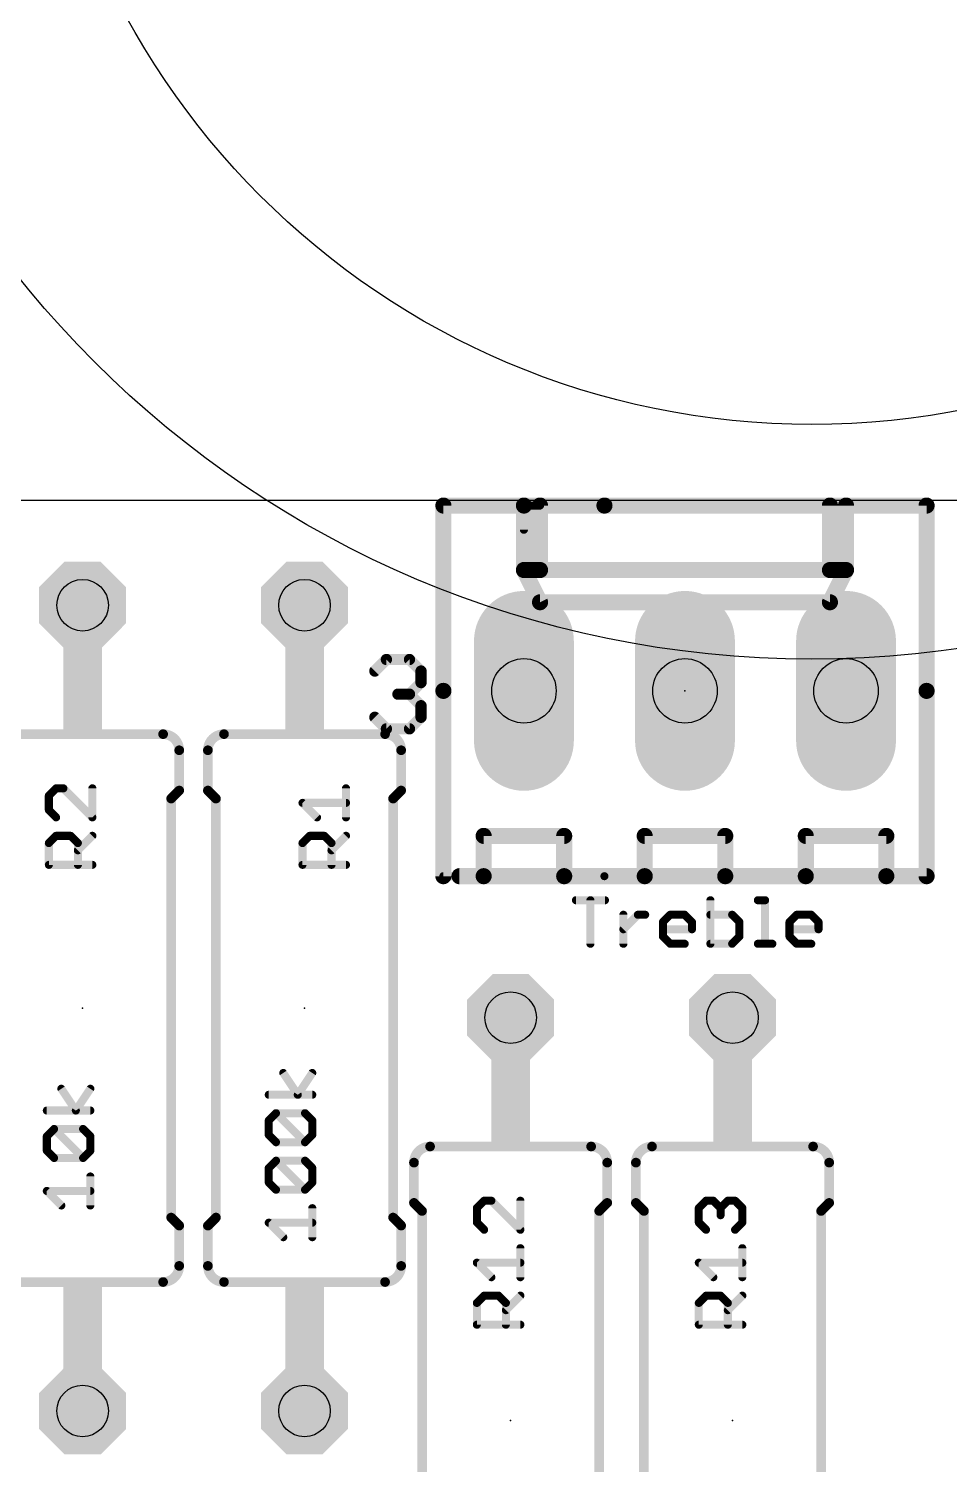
# Model space of a CAD drawing. Header units: inches. Extents: x -5 to 142, y -3 to 122.
# Drawn here: x 57.15 to 71.67, y 65.31 to 87.94 of the extents above; entities that cross this region are included whole.
import ezdxf

# ---------------------------------------------------------------- set-up
doc = ezdxf.new("R2010")
doc.units = ezdxf.units.IN
doc.header["$MEASUREMENT"] = 0
for name, color, linetype in [('17', 82, 'Continuous'), ('20', 7, 'Continuous'), ('21', 253, 'Continuous'), ('23', 7, 'Continuous'), ('25', 253, 'Continuous'), ('27', 253, 'Continuous'), ('29', 253, 'Continuous'), ('44', 253, 'Continuous'), ('51', 253, 'Continuous')]:
    doc.layers.add(name, color=color, linetype=linetype)

# ---------------------------------------------------------------- blocks, each defined once
blk = doc.blocks.new('RECT')
blk.add_solid([(-0.5, -0.5), (0.5, -0.5), (-0.5, 0.5), (0.5, 0.5)])
blk = doc.blocks.new('LONGP100')
at = {"const_width": 1}
blk.add_lwpolyline([(-0.5, 0), (0.5, 0)], dxfattribs=at)
at = {"const_width": 0.5}
for points in [[(-0.5, 0.25, 1), (-0.5, -0.25)], [(0.5, -0.25, 1), (0.5, 0.25)]]:
    blk.add_lwpolyline(points, format="xyb", dxfattribs=at)
blk = doc.blocks.new('OCTAGONP')
at = {"const_width": 0.5}
blk.add_lwpolyline([(-0.25, -0.1036), (-0.25, 0.1036), (-0.1036, 0.25), (0.1036, 0.25), (0.25, 0.1036), (0.25, -0.1036), (0.1036, -0.25), (-0.1036, -0.25), (-0.25, -0.1036), (-0.25, 0.1036)], dxfattribs=at)

msp = doc.modelspace()

# ---------------------------------------------------------------- linework, layer by layer
msp.add_lwpolyline([(137, 106.5), (128, 106.5), (128, 85.5), (109.5, 85.5), (109.5, 80.5), (2, 80.5), (2, 34.5), (127, 34.5), (127, 9.5), (137, 9.5), (137, 34.5), (137, 80.5), (137, 85.5)], close=True)
for radius in [16, 12.3]:
    msp.add_circle((69.5, 94), radius)
at = {"layer": '20'}
msp.add_line((109.5, 80.5), (2, 80.5), dxfattribs=at)
at = {"layer": '21'}
for points, const_width in [([(63.69, 77.5), (63.69, 80.421)], 0.254), ([(63.69, 80.421), (64.96, 80.421)], 0.254), ([(64.96, 80.421), (66.23, 80.421)], 0.254), ([(64.96, 79.405), (64.96, 80.421)], 0.254), ([(64.96, 80.04), (64.96, 80.421)], 0.127), ([(65.214, 80.421), (64.96, 80.421)], 0.127), ([(65.214, 80.421), (65.214, 79.405)], 0.254), ([(71.31, 80.421), (66.23, 80.421)], 0.254), ([(69.786, 80.421), (69.786, 79.405)], 0.254), ([(70.04, 79.405), (70.04, 80.421)], 0.254), ([(71.31, 77.5), (71.31, 80.421)], 0.254), ([(64.96, 79.405), (65.214, 79.405)], 0.254), ([(64.96, 79.405), (65.214, 78.897)], 0.254), ([(65.214, 79.405), (69.786, 79.405)], 0.254), ([(69.786, 79.405), (70.04, 79.405)], 0.254), ([(69.786, 78.897), (70.04, 79.405)], 0.254), ([(65.214, 78.897), (69.786, 78.897)], 0.254), ([(62.609, 77.8125), (62.7912, 77.9947)], 0.1778), ([(62.7912, 77.9947), (63.1556, 77.9947)], 0.1778), ([(63.1556, 77.9947), (63.3378, 77.8125)], 0.1778), ([(63.3378, 77.8125), (63.3378, 77.6304)], 0.1778), ([(63.3378, 77.6304), (63.1556, 77.4482)], 0.1778), ([(63.69, 77.5), (63.69, 74.579)], 0.254), ([(71.31, 77.5), (71.31, 74.579)], 0.254), ([(63.1556, 77.4482), (62.9734, 77.4482)], 0.1778), ([(63.1556, 77.4482), (63.3378, 77.266)], 0.1778), ([(62.7912, 76.9016), (62.609, 77.0838)], 0.1778), ([(63.3378, 77.0838), (63.1556, 76.9016)], 0.1778), ([(63.3378, 77.266), (63.3378, 77.0838)], 0.1778), ([(63.1556, 76.9016), (62.7912, 76.9016)], 0.1778), ([(59.27, 76.818), (56.73, 76.818)], 0.1524), ([(60.23, 76.818), (62.77, 76.818)], 0.1524), ([(59.524, 76.564), (59.524, 75.929)], 0.1524), ([(59.976, 76.564), (59.976, 75.929)], 0.1524), ([(63.024, 76.564), (63.024, 75.929)], 0.1524), ([(59.397, 75.802), (59.524, 75.929)], 0.1524), ([(59.397, 75.802), (59.397, 69.198)], 0.1524), ([(60.103, 75.802), (59.976, 75.929)], 0.1524), ([(60.103, 69.198), (60.103, 75.802)], 0.1524), ([(62.897, 75.802), (63.024, 75.929)], 0.1524), ([(62.897, 69.198), (62.897, 75.802)], 0.1524), ([(64.325, 74.579), (64.325, 75.214)], 0.254), ([(64.325, 75.214), (65.595, 75.214)], 0.254), ([(65.595, 75.214), (65.595, 74.579)], 0.254), ([(66.865, 74.579), (66.865, 75.214)], 0.254), ([(66.865, 75.214), (68.135, 75.214)], 0.254), ([(68.135, 75.214), (68.135, 74.579)], 0.254), ([(69.405, 74.579), (69.405, 75.214)], 0.254), ([(69.405, 75.214), (70.675, 75.214)], 0.254), ([(70.675, 75.214), (70.675, 74.579)], 0.254), ([(63.944, 74.579), (64.325, 74.579)], 0.254), ([(65.595, 74.579), (64.325, 74.579)], 0.254), ([(65.595, 74.579), (66.865, 74.579)], 0.254), ([(68.135, 74.579), (66.865, 74.579)], 0.254), ([(68.135, 74.579), (69.405, 74.579)], 0.254), ([(70.675, 74.579), (69.405, 74.579)], 0.254), ([(70.675, 74.579), (71.31, 74.579)], 0.254), ([(63.69, 74.579), (66.23, 74.579)], 0.127), ([(66.865, 74.579), (66.23, 74.579)], 0.127), ([(66.02, 70.318), (63.48, 70.318)], 0.1524), ([(69.52, 70.318), (66.98, 70.318)], 0.1524), ([(63.226, 70.064), (63.226, 69.429)], 0.1524), ([(66.274, 70.064), (66.274, 69.429)], 0.1524), ([(66.726, 70.064), (66.726, 69.429)], 0.1524), ([(69.774, 70.064), (69.774, 69.429)], 0.1524), ([(63.353, 69.302), (63.226, 69.429)], 0.1524), ([(66.147, 69.302), (66.274, 69.429)], 0.1524), ([(66.853, 69.302), (66.726, 69.429)], 0.1524), ([(69.647, 69.302), (69.774, 69.429)], 0.1524), ([(59.397, 69.198), (59.524, 69.071)], 0.1524), ([(60.103, 69.198), (59.976, 69.071)], 0.1524), ([(62.897, 69.198), (63.024, 69.071)], 0.1524), ([(63.353, 69.302), (63.353, 62.698)], 0.1524), ([(66.147, 69.302), (66.147, 62.698)], 0.1524), ([(66.853, 69.302), (66.853, 62.698)], 0.1524), ([(69.647, 69.302), (69.647, 62.698)], 0.1524), ([(59.524, 68.436), (59.524, 69.071)], 0.1524), ([(59.976, 68.436), (59.976, 69.071)], 0.1524), ([(63.024, 68.436), (63.024, 69.071)], 0.1524), ([(59.27, 68.182), (56.73, 68.182)], 0.1524), ([(60.23, 68.182), (62.77, 68.182)], 0.1524)]:
    msp.add_lwpolyline(points, dxfattribs=dict(at, const_width=const_width))
for points, const_width in [([(63.7535, 80.421, 1), (63.6265, 80.421)], 0.127), ([(63.69, 80.4845, 1), (63.69, 80.3575)], 0.127), ([(64.96, 80.4845, 1), (64.96, 80.3575)], 0.127), ([(65.0235, 80.421, 1), (64.8965, 80.421)], 0.127), ([(64.9918, 80.421, 1), (64.9282, 80.421)], 0.0635), ([(64.96, 80.4528, 1), (64.96, 80.3892)], 0.0635), ([(64.96, 80.3575, 1), (64.96, 80.4845)], 0.127), ([(65.2775, 80.421, 1), (65.1505, 80.421)], 0.127), ([(65.214, 80.3892, 1), (65.214, 80.4528)], 0.0635), ([(66.23, 80.4845, 1), (66.23, 80.3575)], 0.127), ([(66.23, 80.3575, 1), (66.23, 80.4845)], 0.127), ([(69.8495, 80.421, 1), (69.7225, 80.421)], 0.127), ([(70.1035, 80.421, 1), (69.9765, 80.421)], 0.127), ([(71.3735, 80.421, 1), (71.2465, 80.421)], 0.127), ([(71.31, 80.3575, 1), (71.31, 80.4845)], 0.127), ([(64.9282, 80.04, 1), (64.9918, 80.04)], 0.0635), ([(64.96, 79.4685, 1), (64.96, 79.3415)], 0.127), ([(65.0168, 79.4334, 1), (64.9032, 79.3766)], 0.127), ([(64.8965, 79.405, 1), (65.0235, 79.405)], 0.127), ([(65.214, 79.4685, 1), (65.214, 79.3415)], 0.127), ([(65.1505, 79.405, 1), (65.2775, 79.405)], 0.127), ([(65.214, 79.3415, 1), (65.214, 79.4685)], 0.127), ([(69.786, 79.4685, 1), (69.786, 79.3415)], 0.127), ([(69.7225, 79.405, 1), (69.8495, 79.405)], 0.127), ([(69.786, 79.3415, 1), (69.786, 79.4685)], 0.127), ([(69.9765, 79.405, 1), (70.1035, 79.405)], 0.127), ([(70.0968, 79.3766, 1), (69.9832, 79.4334)], 0.127), ([(70.04, 79.3415, 1), (70.04, 79.4685)], 0.127), ([(65.214, 78.9605, 1), (65.214, 78.8335)], 0.127), ([(65.1572, 78.8686, 1), (65.2708, 78.9254)], 0.127), ([(69.7292, 78.9254, 1), (69.8428, 78.8686)], 0.127), ([(69.786, 78.8335, 1), (69.786, 78.9605)], 0.127), ([(62.7912, 78.0392, 1), (62.7912, 77.9503)], 0.0889), ([(62.8226, 77.9633, 1), (62.7598, 78.0262)], 0.0889), ([(63.187, 78.0262, 1), (63.1241, 77.9633)], 0.0889), ([(63.1556, 77.9503, 1), (63.1556, 78.0392)], 0.0889), ([(62.5776, 77.844, 1), (62.6404, 77.7811)], 0.0889), ([(63.3822, 77.8125, 1), (63.2933, 77.8125)], 0.0889), ([(63.3063, 77.7811, 1), (63.3692, 77.844)], 0.0889), ([(63.2933, 77.6304, 1), (63.3822, 77.6304)], 0.0889), ([(63.3692, 77.5989, 1), (63.3063, 77.6618)], 0.0889), ([(63.7535, 77.5, 1), (63.6265, 77.5)], 0.127), ([(71.3735, 77.5, 1), (71.2465, 77.5)], 0.127), ([(62.9734, 77.4926, 1), (62.9734, 77.4037)], 0.0889), ([(63.187, 77.4796, 1), (63.1241, 77.4167)], 0.0889), ([(63.1241, 77.4796, 1), (63.187, 77.4167)], 0.0889), ([(63.1556, 77.4037, 1), (63.1556, 77.4926)], 0.0889), ([(63.6265, 77.5, 1), (63.7535, 77.5)], 0.127), ([(71.2465, 77.5, 1), (71.3735, 77.5)], 0.127), ([(62.6404, 77.1152, 1), (62.5776, 77.0524)], 0.0889), ([(63.3822, 77.266, 1), (63.2933, 77.266)], 0.0889), ([(63.3063, 77.2345, 1), (63.3692, 77.2974)], 0.0889), ([(63.3692, 77.0524, 1), (63.3063, 77.1152)], 0.0889), ([(62.7912, 76.946, 1), (62.7912, 76.8572)], 0.0889), ([(62.7598, 76.8702, 1), (62.8226, 76.933)], 0.0889), ([(63.1241, 76.933, 1), (63.187, 76.8702)], 0.0889), ([(63.1556, 76.8572, 1), (63.1556, 76.946)], 0.0889), ([(63.2933, 77.0838, 1), (63.3822, 77.0838)], 0.0889), ([(59.524, 76.564, 0.4142), (59.27, 76.818)], 0.1524), ([(59.27, 76.8561, 1), (59.27, 76.7799)], 0.0762), ([(59.27, 76.7799, 1), (59.27, 76.8561)], 0.0762), ([(60.23, 76.818, 0.4142), (59.976, 76.564)], 0.1524), ([(60.23, 76.8561, 1), (60.23, 76.7799)], 0.0762), ([(60.23, 76.7799, 1), (60.23, 76.8561)], 0.0762), ([(63.024, 76.564, 0.4142), (62.77, 76.818)], 0.1524), ([(62.77, 76.8561, 1), (62.77, 76.7799)], 0.0762), ([(62.77, 76.7799, 1), (62.77, 76.8561)], 0.0762), ([(59.5621, 76.564, 1), (59.4859, 76.564)], 0.0762), ([(59.4859, 76.564, 1), (59.5621, 76.564)], 0.0762), ([(60.0141, 76.564, 1), (59.9379, 76.564)], 0.0762), ([(59.9379, 76.564, 1), (60.0141, 76.564)], 0.0762), ([(63.0621, 76.564, 1), (62.9859, 76.564)], 0.0762), ([(62.9859, 76.564, 1), (63.0621, 76.564)], 0.0762), ([(59.4351, 75.802, 1), (59.3589, 75.802)], 0.0762), ([(59.3701, 75.8289, 1), (59.4239, 75.7751)], 0.0762), ([(59.4859, 75.929, 1), (59.5621, 75.929)], 0.0762), ([(59.5509, 75.9021, 1), (59.4971, 75.9559)], 0.0762), ([(59.9379, 75.929, 1), (60.0141, 75.929)], 0.0762), ([(60.0029, 75.9559, 1), (59.9491, 75.9021)], 0.0762), ([(60.1411, 75.802, 1), (60.0649, 75.802)], 0.0762), ([(60.0761, 75.7751, 1), (60.1299, 75.8289)], 0.0762), ([(62.9351, 75.802, 1), (62.8589, 75.802)], 0.0762), ([(62.8701, 75.8289, 1), (62.9239, 75.7751)], 0.0762), ([(62.9859, 75.929, 1), (63.0621, 75.929)], 0.0762), ([(63.0509, 75.9021, 1), (62.9971, 75.9559)], 0.0762), ([(64.3885, 75.214, 1), (64.2615, 75.214)], 0.127), ([(64.325, 75.2775, 1), (64.325, 75.1505)], 0.127), ([(65.6585, 75.214, 1), (65.5315, 75.214)], 0.127), ([(65.595, 75.1505, 1), (65.595, 75.2775)], 0.127), ([(66.9285, 75.214, 1), (66.8015, 75.214)], 0.127), ([(66.865, 75.2775, 1), (66.865, 75.1505)], 0.127), ([(68.1985, 75.214, 1), (68.0715, 75.214)], 0.127), ([(68.135, 75.1505, 1), (68.135, 75.2775)], 0.127), ([(69.4685, 75.214, 1), (69.3415, 75.214)], 0.127), ([(69.405, 75.2775, 1), (69.405, 75.1505)], 0.127), ([(70.7385, 75.214, 1), (70.6115, 75.214)], 0.127), ([(70.675, 75.1505, 1), (70.675, 75.2775)], 0.127), ([(63.944, 74.6425, 1), (63.944, 74.5155)], 0.127), ([(64.325, 74.6425, 1), (64.325, 74.5155)], 0.127), ([(64.325, 74.5155, 1), (64.325, 74.6425)], 0.127), ([(65.595, 74.6425, 1), (65.595, 74.5155)], 0.127), ([(65.595, 74.5155, 1), (65.595, 74.6425)], 0.127), ([(66.865, 74.6425, 1), (66.865, 74.5155)], 0.127), ([(66.865, 74.5155, 1), (66.865, 74.6425)], 0.127), ([(68.135, 74.6425, 1), (68.135, 74.5155)], 0.127), ([(68.135, 74.5155, 1), (68.135, 74.6425)], 0.127), ([(69.405, 74.6425, 1), (69.405, 74.5155)], 0.127), ([(69.405, 74.5155, 1), (69.405, 74.6425)], 0.127), ([(70.675, 74.6425, 1), (70.675, 74.5155)], 0.127), ([(70.675, 74.5155, 1), (70.675, 74.6425)], 0.127), ([(71.31, 74.5155, 1), (71.31, 74.6425)], 0.127), ([(63.6265, 74.579, 1), (63.7535, 74.579)], 0.127), ([(63.69, 74.6108, 1), (63.69, 74.5472)], 0.0635), ([(64.2615, 74.579, 1), (64.3885, 74.579)], 0.127), ([(65.5315, 74.579, 1), (65.6585, 74.579)], 0.127), ([(66.23, 74.6108, 1), (66.23, 74.5472)], 0.0635), ([(66.23, 74.5472, 1), (66.23, 74.6108)], 0.0635), ([(66.8015, 74.579, 1), (66.9285, 74.579)], 0.127), ([(66.865, 74.5472, 1), (66.865, 74.6108)], 0.0635), ([(68.0715, 74.579, 1), (68.1985, 74.579)], 0.127), ([(69.3415, 74.579, 1), (69.4685, 74.579)], 0.127), ([(70.6115, 74.579, 1), (70.7385, 74.579)], 0.127), ([(71.2465, 74.579, 1), (71.3735, 74.579)], 0.127), ([(63.48, 70.318, 0.4142), (63.226, 70.064)], 0.1524), ([(63.48, 70.3561, 1), (63.48, 70.2799)], 0.0762), ([(63.48, 70.2799, 1), (63.48, 70.3561)], 0.0762), ([(66.274, 70.064, 0.4142), (66.02, 70.318)], 0.1524), ([(66.02, 70.3561, 1), (66.02, 70.2799)], 0.0762), ([(66.02, 70.2799, 1), (66.02, 70.3561)], 0.0762), ([(66.98, 70.318, 0.4142), (66.726, 70.064)], 0.1524), ([(66.98, 70.3561, 1), (66.98, 70.2799)], 0.0762), ([(66.98, 70.2799, 1), (66.98, 70.3561)], 0.0762), ([(69.774, 70.064, 0.4142), (69.52, 70.318)], 0.1524), ([(69.52, 70.3561, 1), (69.52, 70.2799)], 0.0762), ([(69.52, 70.2799, 1), (69.52, 70.3561)], 0.0762), ([(63.2641, 70.064, 1), (63.1879, 70.064)], 0.0762), ([(63.1879, 70.064, 1), (63.2641, 70.064)], 0.0762), ([(66.3121, 70.064, 1), (66.2359, 70.064)], 0.0762), ([(66.2359, 70.064, 1), (66.3121, 70.064)], 0.0762), ([(66.7641, 70.064, 1), (66.6879, 70.064)], 0.0762), ([(66.6879, 70.064, 1), (66.7641, 70.064)], 0.0762), ([(69.8121, 70.064, 1), (69.7359, 70.064)], 0.0762), ([(69.7359, 70.064, 1), (69.8121, 70.064)], 0.0762), ([(63.2529, 69.4559, 1), (63.1991, 69.4021)], 0.0762), ([(66.3009, 69.4021, 1), (66.2471, 69.4559)], 0.0762), ([(66.7529, 69.4559, 1), (66.6991, 69.4021)], 0.0762), ([(69.8009, 69.4021, 1), (69.7471, 69.4559)], 0.0762), ([(59.4239, 69.2249, 1), (59.3701, 69.1711)], 0.0762), ([(60.1299, 69.1711, 1), (60.0761, 69.2249)], 0.0762), ([(62.9239, 69.2249, 1), (62.8701, 69.1711)], 0.0762), ([(63.1879, 69.429, 1), (63.2641, 69.429)], 0.0762), ([(63.3911, 69.302, 1), (63.3149, 69.302)], 0.0762), ([(63.3261, 69.2751, 1), (63.3799, 69.3289)], 0.0762), ([(66.1851, 69.302, 1), (66.1089, 69.302)], 0.0762), ([(66.1201, 69.3289, 1), (66.1739, 69.2751)], 0.0762), ([(66.2359, 69.429, 1), (66.3121, 69.429)], 0.0762), ([(66.6879, 69.429, 1), (66.7641, 69.429)], 0.0762), ([(66.8911, 69.302, 1), (66.8149, 69.302)], 0.0762), ([(66.8261, 69.2751, 1), (66.8799, 69.3289)], 0.0762), ([(69.6851, 69.302, 1), (69.6089, 69.302)], 0.0762), ([(69.6201, 69.3289, 1), (69.6739, 69.2751)], 0.0762), ([(69.7359, 69.429, 1), (69.8121, 69.429)], 0.0762), ([(59.3589, 69.198, 1), (59.4351, 69.198)], 0.0762), ([(59.5621, 69.071, 1), (59.4859, 69.071)], 0.0762), ([(59.4971, 69.0441, 1), (59.5509, 69.0979)], 0.0762), ([(60.0141, 69.071, 1), (59.9379, 69.071)], 0.0762), ([(59.9491, 69.0979, 1), (60.0029, 69.0441)], 0.0762), ([(60.0649, 69.198, 1), (60.1411, 69.198)], 0.0762), ([(62.8589, 69.198, 1), (62.9351, 69.198)], 0.0762), ([(63.0621, 69.071, 1), (62.9859, 69.071)], 0.0762), ([(62.9971, 69.0441, 1), (63.0509, 69.0979)], 0.0762), ([(59.27, 68.182, 0.4142), (59.524, 68.436)], 0.1524), ([(59.5621, 68.436, 1), (59.4859, 68.436)], 0.0762), ([(59.4859, 68.436, 1), (59.5621, 68.436)], 0.0762), ([(59.976, 68.436, 0.4142), (60.23, 68.182)], 0.1524), ([(60.0141, 68.436, 1), (59.9379, 68.436)], 0.0762), ([(59.9379, 68.436, 1), (60.0141, 68.436)], 0.0762), ([(62.77, 68.182, 0.4142), (63.024, 68.436)], 0.1524), ([(63.0621, 68.436, 1), (62.9859, 68.436)], 0.0762), ([(62.9859, 68.436, 1), (63.0621, 68.436)], 0.0762), ([(59.27, 68.2201, 1), (59.27, 68.1439)], 0.0762), ([(59.27, 68.1439, 1), (59.27, 68.2201)], 0.0762), ([(60.23, 68.2201, 1), (60.23, 68.1439)], 0.0762), ([(60.23, 68.1439, 1), (60.23, 68.2201)], 0.0762), ([(62.77, 68.2201, 1), (62.77, 68.1439)], 0.0762), ([(62.77, 68.1439, 1), (62.77, 68.2201)], 0.0762)]:
    msp.add_lwpolyline(points, format="xyb", dxfattribs=dict(at, const_width=const_width))
at = {"layer": '23'}
for p in [(67.5, 77.5), (58, 72.5), (61.5, 72.5), (64.75, 66), (68.25, 66)]:
    msp.add_point(p, dxfattribs=at)
at = {"layer": '25', "const_width": 0.127}
for points in [[(57.5823, 75.9637), (57.4679, 75.8493)], [(57.4679, 75.8493), (57.4679, 75.6205)], [(57.6967, 75.9637), (57.5823, 75.9637)], [(58.1543, 75.5061), (57.6967, 75.9637)], [(58.1543, 75.9637), (58.1543, 75.5061)], [(62.1543, 75.5061), (62.1543, 75.9637)], [(57.4679, 75.6205), (57.5823, 75.5061)], [(61.6967, 75.5061), (61.4679, 75.7349)], [(61.4679, 75.7349), (62.1543, 75.7349)], [(57.4679, 75.1009), (57.5823, 75.2153)], [(57.4679, 74.7577), (57.4679, 75.1009)], [(57.5823, 75.2153), (57.8111, 75.2153)], [(57.8111, 75.2153), (57.9255, 75.1009)], [(57.9255, 74.9865), (58.1543, 75.2153)], [(57.9255, 75.1009), (57.9255, 74.7577)], [(61.4679, 75.1009), (61.5823, 75.2153)], [(61.4679, 74.7577), (61.4679, 75.1009)], [(61.5823, 75.2153), (61.8111, 75.2153)], [(61.8111, 75.2153), (61.9255, 75.1009)], [(61.9255, 74.9865), (62.1543, 75.2153)], [(61.9255, 75.1009), (61.9255, 74.7577)], [(58.1543, 74.7577), (57.4679, 74.7577)], [(62.1543, 74.7577), (61.4679, 74.7577)], [(64.3323, 69.4637), (64.2179, 69.3493)], [(64.4467, 69.4637), (64.3323, 69.4637)], [(64.9043, 69.0061), (64.4467, 69.4637)], [(64.9043, 69.4637), (64.9043, 69.0061)], [(67.7179, 69.3493), (67.8323, 69.4637)], [(67.8323, 69.4637), (67.9467, 69.4637)], [(67.9467, 69.4637), (68.0611, 69.3493)], [(68.0611, 69.3493), (68.1755, 69.4637)], [(68.1755, 69.4637), (68.2899, 69.4637)], [(68.2899, 69.4637), (68.4043, 69.3493)], [(64.2179, 69.3493), (64.2179, 69.1205)], [(67.7179, 69.1205), (67.7179, 69.3493)], [(68.0611, 69.3493), (68.0611, 69.2349)], [(68.4043, 69.3493), (68.4043, 69.1205)], [(64.2179, 69.1205), (64.3323, 69.0061)], [(67.8323, 69.0061), (67.7179, 69.1205)], [(68.4043, 69.1205), (68.2899, 69.0061)], [(64.9043, 68.2577), (64.9043, 68.7153)], [(68.4043, 68.2577), (68.4043, 68.7153)], [(64.4467, 68.2577), (64.2179, 68.4865)], [(64.2179, 68.4865), (64.9043, 68.4865)], [(67.9467, 68.2577), (67.7179, 68.4865)], [(67.7179, 68.4865), (68.4043, 68.4865)], [(64.2179, 67.8524), (64.3323, 67.9668)], [(64.2179, 67.5093), (64.2179, 67.8524)], [(64.3323, 67.9668), (64.5611, 67.9668)], [(64.5611, 67.9668), (64.6755, 67.8524)], [(64.6755, 67.738), (64.9043, 67.9668)], [(64.6755, 67.8524), (64.6755, 67.5093)], [(67.7179, 67.8524), (67.8323, 67.9668)], [(67.7179, 67.5093), (67.7179, 67.8524)], [(67.8323, 67.9668), (68.0611, 67.9668)], [(68.0611, 67.9668), (68.1755, 67.8524)], [(68.1755, 67.738), (68.4043, 67.9668)], [(68.1755, 67.8524), (68.1755, 67.5093)], [(64.9043, 67.5093), (64.2179, 67.5093)], [(68.4043, 67.5093), (67.7179, 67.5093)]]:
    msp.add_lwpolyline(points, dxfattribs=at)
at = {"layer": '25', "const_width": 0.0635}
for points in [[(57.4997, 75.8493, 1), (57.4362, 75.8493)], [(57.4455, 75.8717, 1), (57.4904, 75.8268)], [(57.5823, 75.9954, 1), (57.5823, 75.9319)], [(57.6048, 75.9412, 1), (57.5599, 75.9861)], [(57.7192, 75.9861, 1), (57.6743, 75.9412)], [(57.6967, 75.9319, 1), (57.6967, 75.9954)], [(58.1861, 75.9637, 1), (58.1225, 75.9637)], [(62.1861, 75.9637, 1), (62.1226, 75.9637)], [(57.4362, 75.6205, 1), (57.4997, 75.6205)], [(57.4904, 75.6429, 1), (57.4455, 75.598)], [(61.4679, 75.7666, 1), (61.4679, 75.7031)], [(61.4904, 75.7573, 1), (61.4455, 75.7124)], [(62.1543, 75.7031, 1), (62.1543, 75.7666)], [(57.5599, 75.4836, 1), (57.6048, 75.5285)], [(58.1225, 75.5061, 1), (58.1861, 75.5061)], [(58.1318, 75.4836, 1), (58.1768, 75.5285)], [(61.6743, 75.4836, 1), (61.7192, 75.5285)], [(62.1226, 75.5061, 1), (62.1861, 75.5061)], [(57.4997, 75.1009, 1), (57.4362, 75.1009)], [(57.4455, 75.1233, 1), (57.4904, 75.0784)], [(57.5823, 75.247, 1), (57.5823, 75.1835)], [(57.6048, 75.1928, 1), (57.5599, 75.2377)], [(57.8336, 75.2377, 1), (57.7887, 75.1928)], [(57.8111, 75.1835, 1), (57.8111, 75.247)], [(57.9573, 75.1009, 1), (57.8938, 75.1009)], [(57.9031, 75.0784, 1), (57.948, 75.1233)], [(58.1768, 75.1928, 1), (58.1318, 75.2377)], [(61.4997, 75.1009, 1), (61.4362, 75.1009)], [(61.4455, 75.1233, 1), (61.4904, 75.0784)], [(61.5823, 75.247, 1), (61.5823, 75.1835)], [(61.6048, 75.1928, 1), (61.5599, 75.2377)], [(61.8336, 75.2377, 1), (61.7887, 75.1928)], [(61.8111, 75.1835, 1), (61.8111, 75.247)], [(61.9573, 75.1009, 1), (61.8938, 75.1009)], [(61.9031, 75.0784, 1), (61.948, 75.1233)], [(62.1768, 75.1928, 1), (62.1318, 75.2377)], [(57.9031, 75.0089, 1), (57.948, 74.964)], [(61.9031, 75.0089, 1), (61.948, 74.964)], [(57.4679, 74.7894, 1), (57.4679, 74.7259)], [(57.4362, 74.7577, 1), (57.4997, 74.7577)], [(57.8938, 74.7577, 1), (57.9573, 74.7577)], [(58.1543, 74.7259, 1), (58.1543, 74.7894)], [(61.4679, 74.7894, 1), (61.4679, 74.7259)], [(61.4362, 74.7577, 1), (61.4997, 74.7577)], [(61.8938, 74.7577, 1), (61.9573, 74.7577)], [(62.1543, 74.7259, 1), (62.1543, 74.7894)], [(64.3323, 69.4954, 1), (64.3323, 69.4319)], [(64.3548, 69.4412, 1), (64.3099, 69.4861)], [(64.4692, 69.4861, 1), (64.4243, 69.4412)], [(64.4467, 69.4319, 1), (64.4467, 69.4954)], [(64.9361, 69.4637, 1), (64.8726, 69.4637)], [(67.8323, 69.4954, 1), (67.8323, 69.4319)], [(67.8548, 69.4412, 1), (67.8099, 69.4861)], [(67.9692, 69.4861, 1), (67.9243, 69.4412)], [(67.9467, 69.4319, 1), (67.9467, 69.4954)], [(68.1755, 69.4954, 1), (68.1755, 69.4319)], [(68.198, 69.4412, 1), (68.1531, 69.4861)], [(68.3124, 69.4861, 1), (68.2675, 69.4412)], [(68.2899, 69.4319, 1), (68.2899, 69.4954)], [(64.2497, 69.3493, 1), (64.1862, 69.3493)], [(64.1955, 69.3717, 1), (64.2404, 69.3268)], [(67.7497, 69.3493, 1), (67.6862, 69.3493)], [(67.6955, 69.3717, 1), (67.7404, 69.3268)], [(68.0929, 69.3493, 1), (68.0294, 69.3493)], [(68.0294, 69.2349, 1), (68.0929, 69.2349)], [(68.0387, 69.3717, 1), (68.0836, 69.3268)], [(68.0387, 69.3268, 1), (68.0836, 69.3717)], [(68.4361, 69.3493, 1), (68.3726, 69.3493)], [(68.3818, 69.3268, 1), (68.4268, 69.3717)], [(64.2404, 69.1429, 1), (64.1955, 69.098)], [(64.1862, 69.1205, 1), (64.2497, 69.1205)], [(64.3099, 68.9836, 1), (64.3548, 69.0285)], [(64.8726, 69.0061, 1), (64.9361, 69.0061)], [(64.8818, 68.9836, 1), (64.9268, 69.0285)], [(67.6862, 69.1205, 1), (67.7497, 69.1205)], [(67.7404, 69.1429, 1), (67.6955, 69.098)], [(67.8099, 68.9836, 1), (67.8548, 69.0285)], [(68.2675, 69.0285, 1), (68.3124, 68.9836)], [(68.3726, 69.1205, 1), (68.4361, 69.1205)], [(68.4268, 69.098, 1), (68.3818, 69.1429)], [(64.9361, 68.7153, 1), (64.8726, 68.7153)], [(68.4361, 68.7153, 1), (68.3726, 68.7153)], [(64.2179, 68.5182, 1), (64.2179, 68.4547)], [(64.2404, 68.5089, 1), (64.1955, 68.464)], [(64.9043, 68.4547, 1), (64.9043, 68.5182)], [(67.7179, 68.5182, 1), (67.7179, 68.4547)], [(67.7404, 68.5089, 1), (67.6955, 68.464)], [(68.4043, 68.4547, 1), (68.4043, 68.5182)], [(64.4243, 68.2352, 1), (64.4692, 68.2801)], [(64.8726, 68.2577, 1), (64.9361, 68.2577)], [(67.9243, 68.2352, 1), (67.9692, 68.2801)], [(68.3726, 68.2577, 1), (68.4361, 68.2577)], [(64.2497, 67.8524, 1), (64.1862, 67.8524)], [(64.1955, 67.8749, 1), (64.2404, 67.83)], [(64.3323, 67.9986, 1), (64.3323, 67.9351)], [(64.3548, 67.9444, 1), (64.3099, 67.9893)], [(64.5836, 67.9893, 1), (64.5387, 67.9444)], [(64.5611, 67.9351, 1), (64.5611, 67.9986)], [(64.7073, 67.8524, 1), (64.6438, 67.8524)], [(64.6531, 67.83, 1), (64.698, 67.8749)], [(64.9268, 67.9444, 1), (64.8818, 67.9893)], [(67.7497, 67.8524, 1), (67.6862, 67.8524)], [(67.6955, 67.8749, 1), (67.7404, 67.83)], [(67.8323, 67.9986, 1), (67.8323, 67.9351)], [(67.8548, 67.9444, 1), (67.8099, 67.9893)], [(68.0836, 67.9893, 1), (68.0387, 67.9444)], [(68.0611, 67.9351, 1), (68.0611, 67.9986)], [(68.2073, 67.8524, 1), (68.1438, 67.8524)], [(68.1531, 67.83, 1), (68.198, 67.8749)], [(68.4268, 67.9444, 1), (68.3818, 67.9893)], [(64.6531, 67.7605, 1), (64.698, 67.7156)], [(68.1531, 67.7605, 1), (68.198, 67.7156)], [(64.2179, 67.541, 1), (64.2179, 67.4775)], [(64.1862, 67.5093, 1), (64.2497, 67.5093)], [(64.6438, 67.5093, 1), (64.7073, 67.5093)], [(64.9043, 67.4775, 1), (64.9043, 67.541)], [(67.7179, 67.541, 1), (67.7179, 67.4775)], [(67.6862, 67.5093, 1), (67.7497, 67.5093)], [(68.1438, 67.5093, 1), (68.2073, 67.5093)], [(68.4043, 67.4775, 1), (68.4043, 67.541)]]:
    msp.add_lwpolyline(points, format="xyb", dxfattribs=at)
at = {"layer": '27', "const_width": 0.127}
for points in [[(65.7804, 74.1999), (66.238, 74.1999)], [(66.0092, 73.5135), (66.0092, 74.1999)], [(67.9009, 74.1999), (67.9009, 73.5135)], [(68.6493, 74.1999), (68.7637, 74.1999)], [(68.7637, 74.1999), (68.7637, 73.5135)], [(66.5288, 73.5135), (66.5288, 73.9711)], [(66.5288, 73.7423), (66.7576, 73.9711)], [(66.7576, 73.9711), (66.872, 73.9711)], [(67.1525, 73.8567), (67.2669, 73.9711)], [(67.2669, 73.9711), (67.4957, 73.9711)], [(67.4957, 73.9711), (67.6101, 73.8567)], [(68.2441, 73.9711), (67.9009, 73.9711)], [(68.3585, 73.8567), (68.2441, 73.9711)], [(69.1483, 73.8567), (69.2627, 73.9711)], [(69.2627, 73.9711), (69.4915, 73.9711)], [(69.4915, 73.9711), (69.6059, 73.8567)], [(67.1525, 73.6279), (67.1525, 73.8567)], [(67.6101, 73.7423), (67.1525, 73.7423)], [(67.6101, 73.8567), (67.6101, 73.7423)], [(68.3585, 73.6279), (68.3585, 73.8567)], [(69.1483, 73.6279), (69.1483, 73.8567)], [(69.6059, 73.7423), (69.1483, 73.7423)], [(69.6059, 73.8567), (69.6059, 73.7423)], [(67.2669, 73.5135), (67.1525, 73.6279)], [(67.4957, 73.5135), (67.2669, 73.5135)], [(67.9009, 73.5135), (68.2441, 73.5135)], [(68.2441, 73.5135), (68.3585, 73.6279)], [(68.6493, 73.5135), (68.8781, 73.5135)], [(69.2627, 73.5135), (69.1483, 73.6279)], [(69.4915, 73.5135), (69.2627, 73.5135)], [(61.3935, 71.1337), (61.1647, 71.4769)], [(61.6223, 71.4769), (61.3935, 71.1337)], [(57.8935, 70.8853), (57.6647, 71.2285)], [(58.1223, 71.2285), (57.8935, 70.8853)], [(61.6223, 71.1337), (60.9359, 71.1337)], [(58.1223, 70.8853), (57.4359, 70.8853)], [(60.9359, 70.7285), (61.0503, 70.8429)], [(61.0503, 70.8429), (61.5079, 70.8429)], [(61.5079, 70.3853), (61.0503, 70.8429)], [(61.5079, 70.8429), (61.6223, 70.7285)], [(57.4359, 70.4801), (57.5503, 70.5945)], [(57.5503, 70.5945), (58.0079, 70.5945)], [(58.0079, 70.1369), (57.5503, 70.5945)], [(58.0079, 70.5945), (58.1223, 70.4801)], [(60.9359, 70.4997), (60.9359, 70.7285)], [(61.6223, 70.7285), (61.6223, 70.4997)], [(57.4359, 70.2513), (57.4359, 70.4801)], [(58.1223, 70.4801), (58.1223, 70.2513)], [(61.0503, 70.3853), (60.9359, 70.4997)], [(61.5079, 70.3853), (61.0503, 70.3853)], [(61.6223, 70.4997), (61.5079, 70.3853)], [(57.5503, 70.1369), (57.4359, 70.2513)], [(58.0079, 70.1369), (57.5503, 70.1369)], [(58.1223, 70.2513), (58.0079, 70.1369)], [(60.9359, 69.9801), (61.0503, 70.0945)], [(61.0503, 70.0945), (61.5079, 70.0945)], [(61.5079, 69.6369), (61.0503, 70.0945)], [(61.5079, 70.0945), (61.6223, 69.9801)], [(60.9359, 69.7513), (60.9359, 69.9801)], [(61.6223, 69.9801), (61.6223, 69.7513)], [(58.1223, 69.3885), (58.1223, 69.8461)], [(61.0503, 69.6369), (60.9359, 69.7513)], [(61.5079, 69.6369), (61.0503, 69.6369)], [(61.6223, 69.7513), (61.5079, 69.6369)], [(57.6647, 69.3885), (57.4359, 69.6173)], [(57.4359, 69.6173), (58.1223, 69.6173)], [(61.6223, 68.8885), (61.6223, 69.3461)], [(61.1647, 68.8885), (60.9359, 69.1173)], [(60.9359, 69.1173), (61.6223, 69.1173)]]:
    msp.add_lwpolyline(points, dxfattribs=at)
at = {"layer": '27', "const_width": 0.0635}
for points in [[(65.7804, 74.2316, 1), (65.7804, 74.1681)], [(66.0409, 74.1999, 1), (65.9774, 74.1999)], [(66.238, 74.1681, 1), (66.238, 74.2316)], [(67.9327, 74.1999, 1), (67.8692, 74.1999)], [(68.6493, 74.2316, 1), (68.6493, 74.1681)], [(68.7955, 74.1999, 1), (68.732, 74.1999)], [(68.7637, 74.1681, 1), (68.7637, 74.2316)], [(66.5606, 73.9711, 1), (66.4971, 73.9711)], [(66.7576, 74.0028, 1), (66.7576, 73.9393)], [(66.7801, 73.9486, 1), (66.7352, 73.9935)], [(66.872, 73.9393, 1), (66.872, 74.0028)], [(67.2669, 74.0028, 1), (67.2669, 73.9393)], [(67.2893, 73.9486, 1), (67.2444, 73.9935)], [(67.5181, 73.9935, 1), (67.4732, 73.9486)], [(67.4957, 73.9393, 1), (67.4957, 74.0028)], [(67.9009, 74.0028, 1), (67.9009, 73.9393)], [(68.2666, 73.9935, 1), (68.2216, 73.9486)], [(68.2441, 73.9393, 1), (68.2441, 74.0028)], [(69.2627, 74.0028, 1), (69.2627, 73.9393)], [(69.2851, 73.9486, 1), (69.2402, 73.9935)], [(69.5139, 73.9935, 1), (69.469, 73.9486)], [(69.4915, 73.9393, 1), (69.4915, 74.0028)], [(66.5064, 73.7647, 1), (66.5513, 73.7198)], [(67.1842, 73.8567, 1), (67.1207, 73.8567)], [(67.13, 73.8791, 1), (67.1749, 73.8342)], [(67.1525, 73.774, 1), (67.1525, 73.7105)], [(67.6418, 73.8567, 1), (67.5783, 73.8567)], [(67.5783, 73.7423, 1), (67.6418, 73.7423)], [(67.5876, 73.8342, 1), (67.6325, 73.8791)], [(67.6101, 73.7105, 1), (67.6101, 73.774)], [(68.3903, 73.8567, 1), (68.3268, 73.8567)], [(68.336, 73.8342, 1), (68.381, 73.8791)], [(69.18, 73.8567, 1), (69.1165, 73.8567)], [(69.1258, 73.8791, 1), (69.1707, 73.8342)], [(69.1483, 73.774, 1), (69.1483, 73.7105)], [(69.6376, 73.8567, 1), (69.5741, 73.8567)], [(69.5741, 73.7423, 1), (69.6376, 73.7423)], [(69.5834, 73.8342, 1), (69.6283, 73.8791)], [(69.6059, 73.7105, 1), (69.6059, 73.774)], [(65.9774, 73.5135, 1), (66.0409, 73.5135)], [(66.4971, 73.5135, 1), (66.5606, 73.5135)], [(67.1749, 73.6503, 1), (67.13, 73.6054)], [(67.1207, 73.6279, 1), (67.1842, 73.6279)], [(67.2669, 73.5453, 1), (67.2669, 73.4817)], [(67.2444, 73.491, 1), (67.2893, 73.536)], [(67.4957, 73.4817, 1), (67.4957, 73.5453)], [(67.9009, 73.5453, 1), (67.9009, 73.4817)], [(67.8692, 73.5135, 1), (67.9327, 73.5135)], [(68.2216, 73.536, 1), (68.2666, 73.491)], [(68.2441, 73.4817, 1), (68.2441, 73.5453)], [(68.3268, 73.6279, 1), (68.3903, 73.6279)], [(68.381, 73.6054, 1), (68.336, 73.6503)], [(68.6493, 73.5453, 1), (68.6493, 73.4817)], [(68.732, 73.5135, 1), (68.7955, 73.5135)], [(68.8781, 73.4817, 1), (68.8781, 73.5453)], [(69.1707, 73.6503, 1), (69.1258, 73.6054)], [(69.1165, 73.6279, 1), (69.18, 73.6279)], [(69.2627, 73.5453, 1), (69.2627, 73.4817)], [(69.2402, 73.491, 1), (69.2851, 73.536)], [(69.4915, 73.4817, 1), (69.4915, 73.5453)], [(61.1911, 71.4945, 1), (61.1383, 71.4593)], [(61.6487, 71.4593, 1), (61.5959, 71.4945)], [(57.6911, 71.2461, 1), (57.6383, 71.2109)], [(58.1487, 71.2109, 1), (58.0959, 71.2461)], [(60.9359, 71.1655, 1), (60.9359, 71.102)], [(61.3671, 71.1514, 1), (61.4199, 71.1161)], [(61.3671, 71.1161, 1), (61.4199, 71.1514)], [(61.6223, 71.102, 1), (61.6223, 71.1655)], [(57.4359, 70.9171, 1), (57.4359, 70.8536)], [(57.8671, 70.9029, 1), (57.9199, 70.8677)], [(57.8671, 70.8677, 1), (57.9199, 70.9029)], [(58.1223, 70.8536, 1), (58.1223, 70.9171)], [(61.0503, 70.8747, 1), (61.0503, 70.8112)], [(61.0728, 70.8654, 1), (61.0279, 70.8205)], [(61.0728, 70.8205, 1), (61.0279, 70.8654)], [(61.5304, 70.8654, 1), (61.4855, 70.8205)], [(61.5079, 70.8112, 1), (61.5079, 70.8747)], [(57.5503, 70.6263, 1), (57.5503, 70.5628)], [(57.5728, 70.617, 1), (57.5279, 70.5721)], [(57.5728, 70.5721, 1), (57.5279, 70.617)], [(58.0304, 70.617, 1), (57.9855, 70.5721)], [(58.0079, 70.5628, 1), (58.0079, 70.6263)], [(60.9677, 70.7285, 1), (60.9042, 70.7285)], [(60.9135, 70.751, 1), (60.9584, 70.7061)], [(61.6541, 70.7285, 1), (61.5906, 70.7285)], [(61.5998, 70.7061, 1), (61.6448, 70.751)], [(57.4677, 70.4801, 1), (57.4042, 70.4801)], [(57.4135, 70.5026, 1), (57.4584, 70.4577)], [(58.1541, 70.4801, 1), (58.0906, 70.4801)], [(58.0998, 70.4577, 1), (58.1448, 70.5026)], [(60.9042, 70.4997, 1), (60.9677, 70.4997)], [(60.9584, 70.5222, 1), (60.9135, 70.4773)], [(61.0503, 70.4171, 1), (61.0503, 70.3536)], [(61.0279, 70.3629, 1), (61.0728, 70.4078)], [(61.4855, 70.4078, 1), (61.5304, 70.3629)], [(61.4855, 70.3629, 1), (61.5304, 70.4078)], [(61.5079, 70.3536, 1), (61.5079, 70.4171)], [(61.5906, 70.4997, 1), (61.6541, 70.4997)], [(61.6448, 70.4773, 1), (61.5998, 70.5222)], [(57.4042, 70.2513, 1), (57.4677, 70.2513)], [(57.4584, 70.2738, 1), (57.4135, 70.2289)], [(57.5503, 70.1687, 1), (57.5503, 70.1052)], [(57.5279, 70.1145, 1), (57.5728, 70.1594)], [(57.9855, 70.1594, 1), (58.0304, 70.1145)], [(57.9855, 70.1145, 1), (58.0304, 70.1594)], [(58.0079, 70.1052, 1), (58.0079, 70.1687)], [(58.0906, 70.2513, 1), (58.1541, 70.2513)], [(58.1448, 70.2289, 1), (58.0998, 70.2738)], [(61.0503, 70.1263, 1), (61.0503, 70.0628)], [(61.0728, 70.117, 1), (61.0279, 70.0721)], [(61.0728, 70.0721, 1), (61.0279, 70.117)], [(61.5304, 70.117, 1), (61.4855, 70.0721)], [(61.5079, 70.0628, 1), (61.5079, 70.1263)], [(60.9677, 69.9801, 1), (60.9042, 69.9801)], [(60.9135, 70.0026, 1), (60.9584, 69.9577)], [(61.6541, 69.9801, 1), (61.5906, 69.9801)], [(61.5998, 69.9577, 1), (61.6448, 70.0026)], [(58.1541, 69.8461, 1), (58.0906, 69.8461)], [(60.9042, 69.7513, 1), (60.9677, 69.7513)], [(60.9584, 69.7738, 1), (60.9135, 69.7289)], [(61.0503, 69.6687, 1), (61.0503, 69.6052)], [(61.5079, 69.6052, 1), (61.5079, 69.6687)], [(61.5906, 69.7513, 1), (61.6541, 69.7513)], [(61.6448, 69.7289, 1), (61.5998, 69.7738)], [(57.4359, 69.649, 1), (57.4359, 69.5855)], [(57.4584, 69.6397, 1), (57.4135, 69.5948)], [(58.1223, 69.5855, 1), (58.1223, 69.649)], [(61.0279, 69.6145, 1), (61.0728, 69.6594)], [(61.4855, 69.6594, 1), (61.5304, 69.6145)], [(61.4855, 69.6145, 1), (61.5304, 69.6594)], [(57.6423, 69.366, 1), (57.6872, 69.411)], [(58.0906, 69.3885, 1), (58.1541, 69.3885)], [(61.6541, 69.3461, 1), (61.5906, 69.3461)], [(60.9359, 69.149, 1), (60.9359, 69.0855)], [(60.9584, 69.1397, 1), (60.9135, 69.0948)], [(61.6223, 69.0855, 1), (61.6223, 69.149)], [(61.1423, 68.866, 1), (61.1872, 68.911)], [(61.5906, 68.8885, 1), (61.6541, 68.8885)]]:
    msp.add_lwpolyline(points, format="xyb", dxfattribs=at)
at = {"layer": '44'}
for centre, radius in [((58, 78.85), 0.4064), ((61.5, 78.85), 0.4064), ((64.96, 77.5), 0.508), ((67.5, 77.5), 0.508), ((70.04, 77.5), 0.508), ((64.75, 72.35), 0.4064), ((68.25, 72.35), 0.4064), ((58, 66.15), 0.4064), ((61.5, 66.15), 0.4064)]:
    msp.add_circle(centre, radius, dxfattribs=at)
at = {"layer": '51', "const_width": 0.6096}
for points in [[(58, 78.85), (58, 77.58)], [(61.5, 78.85), (61.5, 77.58)], [(64.75, 72.35), (64.75, 71.08)], [(68.25, 72.35), (68.25, 71.08)], [(58, 66.15), (58, 67.42)], [(61.5, 66.15), (61.5, 67.42)]]:
    msp.add_lwpolyline(points, dxfattribs=at)
at = {"layer": '51', "const_width": 0.3048}
for points in [[(58.1524, 78.85, 1), (57.8476, 78.85)], [(61.6524, 78.85, 1), (61.3476, 78.85)], [(57.8476, 77.58, 1), (58.1524, 77.58)], [(61.3476, 77.58, 1), (61.6524, 77.58)], [(64.9024, 72.35, 1), (64.5976, 72.35)], [(68.4024, 72.35, 1), (68.0976, 72.35)], [(64.5976, 71.08, 1), (64.9024, 71.08)], [(68.0976, 71.08, 1), (68.4024, 71.08)], [(58.1524, 67.42, 1), (57.8476, 67.42)], [(61.6524, 67.42, 1), (61.3476, 67.42)], [(57.8476, 66.15, 1), (58.1524, 66.15)], [(61.3476, 66.15, 1), (61.6524, 66.15)]]:
    msp.add_lwpolyline(points, format="xyb", dxfattribs=at)

# ---------------------------------------------------------------- block references
at = {"layer": '17'}
for name, p, xscale, yscale, rotation in [('OCTAGONP', (58, 78.85), 1.2192, 1.2192, 90), ('OCTAGONP', (61.5, 78.85), 1.2192, 1.2192, 270), ('LONGP100', (64.96, 77.5), 1.4224, 1.4224, 90), ('LONGP100', (67.5, 77.5), 1.4224, 1.4224, 90), ('LONGP100', (70.04, 77.5), 1.4224, 1.4224, 90), ('OCTAGONP', (64.75, 72.35), 1.2192, 1.2192, 90), ('OCTAGONP', (68.25, 72.35), 1.2192, 1.2192, 90), ('OCTAGONP', (58, 66.15), 1.2192, 1.2192, 90), ('OCTAGONP', (61.5, 66.15), 1.2192, 1.2192, 270)]:
    msp.add_blockref(name, p, dxfattribs=dict(at, xscale=xscale, yscale=yscale, rotation=rotation))
at = {"layer": '21', "xscale": 0.8636, "yscale": 0.6096}
for p, rotation in [((58, 77.2498), 90), ((61.5, 77.2498), 270), ((64.75, 70.7498), 90), ((68.25, 70.7498), 90), ((58, 67.7502), 90), ((61.5, 67.7502), 270)]:
    msp.add_blockref('RECT', p, dxfattribs=dict(at, rotation=rotation))
at = {"layer": '29'}
for name, p, xscale, yscale, rotation in [('OCTAGONP', (58, 78.85), 1.3716, 1.3716, 90), ('OCTAGONP', (61.5, 78.85), 1.3716, 1.3716, 270), ('LONGP100', (64.96, 77.5), 1.5748, 1.5748, 90), ('LONGP100', (67.5, 77.5), 1.5748, 1.5748, 90), ('LONGP100', (70.04, 77.5), 1.5748, 1.5748, 90), ('OCTAGONP', (64.75, 72.35), 1.3716, 1.3716, 90), ('OCTAGONP', (68.25, 72.35), 1.3716, 1.3716, 90), ('OCTAGONP', (58, 66.15), 1.3716, 1.3716, 90), ('OCTAGONP', (61.5, 66.15), 1.3716, 1.3716, 270)]:
    msp.add_blockref(name, p, dxfattribs=dict(at, xscale=xscale, yscale=yscale, rotation=rotation))
at = {"layer": '51', "xscale": 0.508, "yscale": 0.508}
for p in [(64.96, 77.5), (67.5, 77.5), (70.04, 77.5)]:
    msp.add_blockref('RECT', p, dxfattribs=at)

doc.saveas('drawing.dxf')
